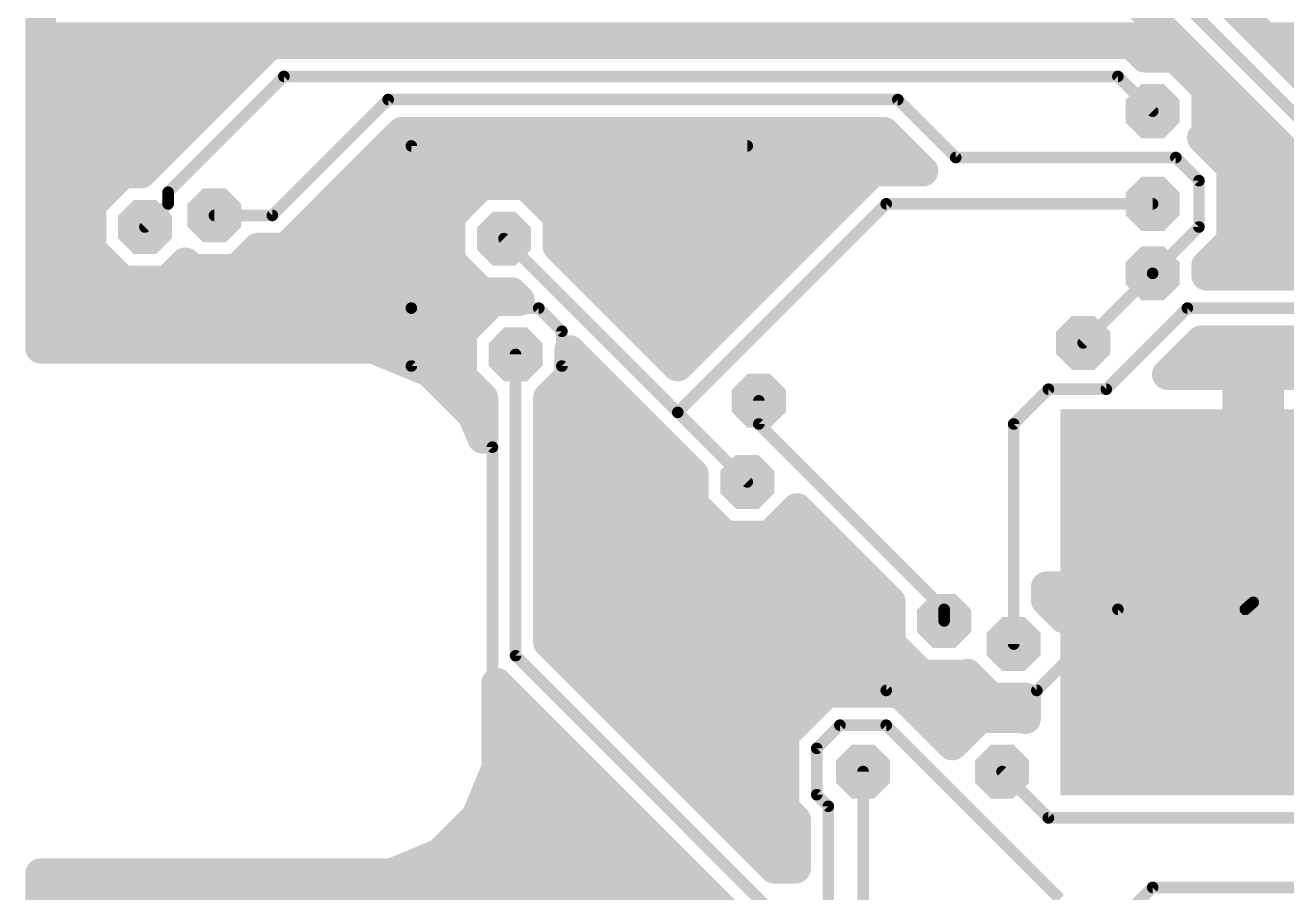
# Model space of a CAD drawing. Extents: x 0.3 to 47.5, y 0.3 to 27.7.
# Drawn here: x 0.25 to 16.85, y 10.29 to 21.7 of the extents above; entities that cross this region are included whole.
import ezdxf

# ---------------------------------------------------------------- set-up
doc = ezdxf.new("R2010")
doc.units = 0
doc.layers.add('16', color=174, linetype='CONTINUOUS')
doc.layers.add('18', color=94, linetype='CONTINUOUS')

# ---------------------------------------------------------------- blocks, each defined once
blk = doc.blocks.new('RECT')
blk.add_solid([(-0.5, -0.5), (0.5, -0.5), (-0.5, 0.5), (0.5, 0.5)])
blk = doc.blocks.new('OCTAGONV')
at = {"const_width": 0.5}
blk.add_lwpolyline([(-0.25, -0.1036), (-0.25, 0.1036), (-0.1036, 0.25), (0.1036, 0.25), (0.25, 0.1036), (0.25, -0.1036), (0.1036, -0.25), (-0.1036, -0.25), (-0.25, -0.1036), (-0.25, 0.1036)], dxfattribs=at)

msp = doc.modelspace()

# ---------------------------------------------------------------- linework, layer by layer
at = {"layer": '16'}
for points, const_width in [([(0.4571, 17.4571), (0.4571, 27.5428)], 0.4064), ([(17.6784, 19.812), (12.6492, 24.8412)], 0.1524), ([(12.4703, 24.4094), (17.1196, 19.7602)], 0.4064), ([(17.5777, 20.5231), (14.3739, 23.7269)], 0.4064), ([(0.4571, 21.5392), (15.3405, 21.5392)], 0.4064), ([(3.4787, 21.4629), (3.2258, 21.21)], 0.4064), ([(14.4515, 21.4629), (3.4787, 21.4629)], 0.4064), ([(14.8092, 21.4629), (14.4515, 21.4629)], 0.4064), ([(14.987, 21.2851), (14.8092, 21.4629)], 0.4064), ([(16.5616, 21.5392), (29.7044, 21.5392)], 0.4064), ([(3.2258, 21.21), (1.7769, 19.7611)], 0.4064), ([(15.3821, 21.2851), (14.987, 21.2851)], 0.4064), ([(15.7987, 20.8685), (15.3821, 21.2851)], 0.4064), ([(0.4571, 21.1328), (3.1486, 21.1328)], 0.4064), ([(15.5344, 21.1328), (15.7469, 21.1328)], 0.4064), ([(16.968, 21.1328), (27.4048, 21.1328)], 0.4064), ([(2.1336, 19.5072), (3.6576, 21.0312)], 0.1524), ([(3.6576, 21.0312), (14.6304, 21.0312)], 0.1524), ([(14.6304, 21.0312), (15.0876, 20.574)], 0.1524), ([(0.4571, 20.7264), (2.7422, 20.7264)], 0.4064), ([(15.7987, 20.2794), (15.7987, 20.8685)], 0.4064), ([(15.7987, 20.7264), (16.1533, 20.7264)], 0.4064), ([(5.0292, 20.7264), (3.5052, 19.2024)], 0.1524), ([(11.7348, 20.7264), (5.0292, 20.7264)], 0.1524), ([(12.4968, 19.9644), (11.7348, 20.7264)], 0.1524), ([(0.4571, 20.32), (2.3358, 20.32)], 0.4064), ([(3.684, 18.7706), (5.208, 20.2946)], 0.4064), ([(5.208, 20.2946), (11.5559, 20.2946)], 0.4064), ([(11.5559, 20.2946), (12.0641, 19.7865)], 0.4064), ([(15.7432, 20.224), (15.7987, 20.2794)], 0.4064), ([(15.876, 20.0913), (15.7432, 20.224)], 0.4064), ([(15.7987, 20.32), (16.5597, 20.32)], 0.4064), ([(16.1289, 19.8384), (15.876, 20.0913)], 0.4064), ([(0.4571, 19.9136), (1.9294, 19.9136)], 0.4064), ([(4.827, 19.9136), (11.9369, 19.9136)], 0.4064), ([(5.334, 17.9832), (5.334, 20.1168)], 0.1524), ([(5.334, 20.1168), (9.7536, 20.1168)], 0.1524), ([(16.0537, 19.9136), (16.9661, 19.9136)], 0.4064), ([(1.5342, 19.7611), (1.1176, 19.3445)], 0.4064), ([(1.7769, 19.7611), (1.5342, 19.7611)], 0.4064), ([(11.4035, 19.7865), (8.8391, 17.2221)], 0.4064), ([(11.7612, 19.7865), (11.4035, 19.7865)], 0.4064), ([(12.0641, 19.7865), (11.7612, 19.7865)], 0.4064), ([(15.3924, 19.9644), (12.4968, 19.9644)], 0.1524), ([(15.6972, 19.6596), (15.3924, 19.9644)], 0.1524), ([(16.1289, 19.2288), (16.1289, 19.8384)], 0.4064), ([(6.2586, 19.6087), (5.842, 19.1921)], 0.4064), ([(6.8477, 19.6087), (6.2586, 19.6087)], 0.4064), ([(7.2643, 19.1921), (6.8477, 19.6087)], 0.4064), ([(0.4571, 19.5072), (1.2803, 19.5072)], 0.4064), ([(4.4206, 19.5072), (6.1571, 19.5072)], 0.4064), ([(6.9492, 19.5072), (11.1242, 19.5072)], 0.4064), ([(15.6972, 19.05), (15.6972, 19.6596)], 0.1524), ([(16.1289, 19.5072), (17.1298, 19.5072)], 0.4064), ([(1.1176, 19.3445), (1.1176, 18.7554)], 0.4064), ([(1.8288, 19.05), (2.1336, 19.3548)], 0.1524), ([(2.1336, 19.3548), (2.1336, 19.5072)], 0.1524), ([(8.8392, 16.6116), (11.5824, 19.3548)], 0.1524), ([(11.5824, 19.3548), (15.0876, 19.3548)], 0.1524), ([(16.1289, 18.8711), (16.1289, 19.2288)], 0.4064), ([(0.4571, 19.1008), (1.1176, 19.1008)], 0.4064), ([(3.5052, 19.2024), (2.7432, 19.2024)], 0.1524), ([(4.0142, 19.1008), (5.842, 19.1008)], 0.4064), ([(5.842, 19.1921), (5.842, 18.603)], 0.4064), ([(7.2643, 18.797), (7.2643, 19.1921)], 0.4064), ([(7.2643, 19.1008), (10.7178, 19.1008)], 0.4064), ([(16.1289, 19.1008), (17.5362, 19.1008)], 0.4064), ([(15.0876, 18.4404), (15.6972, 19.05)], 0.1524), ([(1.1176, 18.7554), (1.5342, 18.3388)], 0.4064), ([(3.0377, 18.4912), (3.3171, 18.7706)], 0.4064), ([(3.3171, 18.7706), (3.3263, 18.7706)], 0.4064), ([(3.3263, 18.7706), (3.684, 18.7706)], 0.4064), ([(6.5532, 18.8976), (8.8392, 16.6116)], 0.1524), ([(8.8391, 17.2221), (7.2643, 18.797)], 0.4064), ([(15.7987, 18.5409), (16.1289, 18.8711)], 0.4064), ([(0.4571, 18.6944), (1.1786, 18.6944)], 0.4064), ([(2.1233, 18.3388), (2.3621, 18.5777)], 0.4064), ([(2.3621, 18.5777), (2.4486, 18.4912)], 0.4064), ([(3.2409, 18.6944), (5.842, 18.6944)], 0.4064), ([(5.842, 18.603), (6.2586, 18.1864)], 0.4064), ([(7.3669, 18.6944), (10.3114, 18.6944)], 0.4064), ([(15.9522, 18.6944), (27.6751, 18.6944)], 0.4064), ([(2.4486, 18.4912), (3.0377, 18.4912)], 0.4064), ([(15.7987, 18.4149), (15.7987, 18.5409)], 0.4064), ([(17.2568, 18.4149), (15.7987, 18.4149)], 0.4064), ([(0.4571, 18.288), (6.157, 18.288)], 0.4064), ([(1.5342, 18.3388), (2.1233, 18.3388)], 0.4064), ([(7.7733, 18.288), (9.905, 18.288)], 0.4064), ([(14.1732, 17.526), (15.0876, 18.4404)], 0.1524), ([(6.411, 18.0847), (5.9944, 17.6681)], 0.4064), ([(6.2586, 18.1864), (6.6537, 18.1864)], 0.4064), ([(6.7555, 18.0847), (6.411, 18.0847)], 0.4064), ([(6.6537, 18.1864), (6.7555, 18.0847)], 0.4064), ([(0.4571, 17.8816), (6.2079, 17.8816)], 0.4064), ([(5.334, 17.2212), (5.334, 17.9832)], 0.1524), ([(5.334, 17.9832), (7.0104, 17.9832)], 0.1524), ([(7.0104, 17.9832), (7.3152, 17.6784)], 0.1524), ([(8.1797, 17.8816), (9.4986, 17.8816)], 0.4064), ([(14.478, 16.9164), (15.5448, 17.9832)], 0.1524), ([(15.5448, 17.9832), (17.8308, 17.9832)], 0.1524), ([(5.9944, 17.6681), (5.9944, 17.079)], 0.4064), ([(0.4571, 17.4752), (5.9944, 17.4752)], 0.4064), ([(4.2363, 17.4571), (0.4571, 17.4571)], 0.4064), ([(4.4257, 17.4571), (4.2363, 17.4571)], 0.4064), ([(4.4407, 17.4571), (4.4257, 17.4571)], 0.4064), ([(4.615, 17.4571), (4.4407, 17.4571)], 0.4064), ([(4.615, 17.457), (4.615, 17.4571)], 0.4064), ([(4.8297, 17.457), (4.615, 17.457)], 0.4064), ([(4.8298, 17.457), (4.8297, 17.457)], 0.4064), ([(5.5762, 17.1478), (4.8298, 17.457)], 0.4064), ([(7.4167, 17.079), (7.4167, 17.4235)], 0.4064), ([(7.4167, 17.4235), (8.4074, 16.4327)], 0.4064), ([(7.3152, 17.6784), (7.3152, 17.2212)], 0.1524), ([(8.5861, 17.4752), (9.0922, 17.4752)], 0.4064), ([(15.2822, 17.1101), (15.7236, 17.5514)], 0.4064), ([(15.6473, 17.4752), (17.333, 17.4752)], 0.4064), ([(15.7236, 17.5514), (17.2568, 17.5514)], 0.4064), ([(6.7056, 13.4112), (6.7056, 17.3736)], 0.1524), ([(6.4008, 16.1544), (5.334, 17.2212)], 0.1524), ([(5.5763, 17.1478), (5.5762, 17.1478)], 0.4064), ([(6.1478, 16.5763), (5.5763, 17.1478)], 0.4064), ([(5.6553, 17.0688), (6.0046, 17.0688)], 0.4064), ([(5.9944, 17.079), (6.2738, 16.7996)], 0.4064), ([(7.1373, 16.7996), (7.4167, 17.079)], 0.4064), ([(7.4065, 17.0688), (7.7713, 17.0688)], 0.4064), ([(7.3152, 17.2212), (11.5824, 12.954)], 0.1524), ([(16.2084, 17.1101), (15.2822, 17.1101)], 0.4064), ([(16.2084, 14.3165), (16.2084, 17.1101)], 0.4064), ([(16.2084, 17.0688), (16.6144, 17.0688)], 0.4064), ([(19.1408, 17.1101), (16.6144, 17.1101)], 0.4064), ([(16.6144, 17.1101), (16.6144, 14.3165)], 0.4064), ([(6.2738, 16.7996), (6.2738, 16.2718)], 0.4064), ([(7.1373, 13.59), (7.1373, 16.7996)], 0.4064), ([(13.2588, 16.4592), (13.716, 16.9164)], 0.1524), ([(13.716, 16.9164), (14.478, 16.9164)], 0.1524), ([(6.0617, 16.6624), (6.2738, 16.6624)], 0.4064), ([(6.1478, 16.5762), (6.1478, 16.5763)], 0.4064), ([(6.2738, 16.2718), (6.1478, 16.5762)], 0.4064), ([(7.1373, 16.6624), (8.1777, 16.6624)], 0.4064), ([(9.906, 16.4592), (9.906, 16.764)], 0.1524), ([(16.2084, 16.6624), (16.6144, 16.6624)], 0.4064), ([(8.4074, 16.4327), (8.6603, 16.1798)], 0.4064), ([(8.8392, 16.6116), (9.7536, 15.6972)], 0.1524), ([(7.1373, 16.256), (8.5841, 16.256)], 0.4064), ([(12.3444, 14.0208), (9.906, 16.4592)], 0.1524), ([(13.2588, 13.5636), (13.2588, 16.4592)], 0.1524), ([(16.2084, 16.256), (16.6144, 16.256)], 0.4064), ([(8.6603, 16.1798), (9.0424, 15.7977)], 0.4064), ([(6.4008, 7.62), (6.4008, 16.1544)], 0.1524), ([(7.1373, 15.8496), (8.9905, 15.8496)], 0.4064), ([(9.0424, 15.7977), (9.0424, 15.4026)], 0.4064), ([(16.2084, 15.8496), (16.6144, 15.8496)], 0.4064), ([(7.1373, 15.4432), (9.0424, 15.4432)], 0.4064), ([(9.0424, 15.4026), (9.459, 14.986)], 0.4064), ([(16.2084, 15.4432), (16.6144, 15.4432)], 0.4064), ([(10.0481, 14.986), (10.4083, 15.3463)], 0.4064), ([(10.4083, 15.3463), (11.6332, 14.1213)], 0.4064), ([(7.1373, 15.0368), (9.4082, 15.0368)], 0.4064), ([(9.459, 14.986), (10.0481, 14.986)], 0.4064), ([(10.0988, 15.0368), (10.7177, 15.0368)], 0.4064), ([(16.2084, 15.0368), (16.6144, 15.0368)], 0.4064), ([(7.1373, 14.6304), (11.1241, 14.6304)], 0.4064), ([(16.2084, 14.6304), (16.6144, 14.6304)], 0.4064), ([(13.6905, 14.1375), (13.6905, 14.3159)], 0.4064), ([(13.6905, 14.3159), (16.2079, 14.3159)], 0.4064), ([(16.2079, 14.3159), (16.2079, 13.9099)], 0.4064), ([(16.6144, 14.3165), (16.2084, 14.3165)], 0.4064), ([(16.615, 13.9099), (16.615, 14.3159)], 0.4064), ([(16.615, 14.3159), (19.4086, 14.3159)], 0.4064), ([(7.1373, 14.224), (11.5305, 14.224)], 0.4064), ([(11.6332, 14.1213), (11.6332, 13.5738)], 0.4064), ([(13.6905, 14.224), (16.2079, 14.224)], 0.4064), ([(13.9181, 13.9099), (13.6905, 14.1375)], 0.4064), ([(16.615, 14.224), (21.3859, 14.224)], 0.4064), ([(16.2079, 13.9099), (13.9181, 13.9099)], 0.4064), ([(16.3068, 14.0208), (16.4115, 14.113)], 0.1524), ([(19.4086, 13.9099), (16.615, 13.9099)], 0.4064), ([(7.1373, 13.8176), (11.6332, 13.8176)], 0.4064), ([(12.3444, 13.8684), (12.3444, 14.0208)], 0.1524), ([(13.5636, 12.954), (14.6304, 14.0208)], 0.1524), ([(14.6304, 14.0208), (16.3068, 14.0208)], 0.1524), ([(10.1102, 10.6171), (7.1373, 13.59)], 0.4064), ([(11.6332, 13.5738), (12.0498, 13.1572)], 0.4064), ([(7.3161, 13.4112), (11.7958, 13.4112)], 0.4064), ([(10.2108, 9.906), (6.7056, 13.4112)], 0.1524), ([(12.0498, 13.1572), (12.6389, 13.1572)], 0.4064), ([(12.6389, 13.1572), (12.6491, 13.1675)], 0.4064), ([(12.6491, 13.1675), (12.9642, 12.8524)], 0.4064), ([(6.4571, 12.4583), (6.4571, 13.0491)], 0.4064), ([(6.4571, 13.0491), (9.4996, 10.0065)], 0.4064), ([(6.4571, 13.0048), (6.5013, 13.0048)], 0.4064), ([(7.7225, 13.0048), (12.8118, 13.0048)], 0.4064), ([(10.7939, 12.9285), (10.541, 12.6756)], 0.4064), ([(11.4035, 12.9285), (10.7939, 12.9285)], 0.4064), ([(11.7612, 12.9285), (11.4035, 12.9285)], 0.4064), ([(12.4516, 12.238), (11.7612, 12.9285)], 0.4064), ([(11.5824, 12.954), (13.5636, 12.954)], 0.1524), ([(12.9642, 12.8524), (13.4143, 12.8524)], 0.4064), ([(13.4143, 12.8524), (13.4143, 12.5848)], 0.4064), ([(6.4571, 12.5984), (6.9077, 12.5984)], 0.4064), ([(8.1289, 12.5984), (10.4638, 12.5984)], 0.4064), ([(10.541, 12.6756), (10.2362, 12.3708)], 0.4064), ([(12.0913, 12.5984), (13.4143, 12.5984)], 0.4064), ([(12.8118, 12.5983), (12.4516, 12.238)], 0.4064), ([(13.4009, 12.5983), (12.8118, 12.5983)], 0.4064), ([(13.4143, 12.5848), (13.4009, 12.5983)], 0.4064), ([(6.4571, 12.2689), (6.4571, 12.4583)], 0.4064), ([(6.4571, 11.9257), (6.4571, 12.2689)], 0.4064), ([(10.2362, 12.3708), (10.2362, 12.0131)], 0.4064), ([(10.668, 12.192), (10.9728, 12.4968)], 0.1524), ([(10.9728, 12.4968), (11.5824, 12.4968)], 0.1524), ([(11.5824, 12.4968), (13.8684, 10.2108)], 0.1524), ([(6.4571, 12.192), (7.3141, 12.192)], 0.4064), ([(8.5353, 12.192), (10.2362, 12.192)], 0.4064), ([(6.1943, 11.2913), (6.4571, 11.9256)], 0.4064), ([(6.4571, 11.9256), (6.4571, 11.9257)], 0.4064), ([(10.2362, 12.0131), (10.2362, 11.4035)], 0.4064), ([(10.668, 11.5824), (10.668, 12.192)], 0.1524), ([(6.399, 11.7856), (7.7205, 11.7856)], 0.4064), ([(8.9417, 11.7856), (10.2362, 11.7856)], 0.4064), ([(11.2776, 5.9436), (11.2776, 11.8872)], 0.1524), ([(13.1064, 11.8872), (13.716, 11.2776)], 0.1524), ([(10.8204, 11.43), (10.668, 11.5824)], 0.1524), ([(5.7087, 10.8056), (6.1943, 11.2912)], 0.4064), ([(6.1943, 11.2912), (6.1943, 11.2913)], 0.4064), ([(6.2307, 11.3792), (8.1269, 11.3792)], 0.4064), ([(9.3481, 11.3792), (10.2605, 11.3792)], 0.4064), ([(10.2362, 11.4035), (10.3886, 11.2511)], 0.4064), ([(10.3886, 11.2511), (10.3886, 10.6171)], 0.4064), ([(10.8204, 7.62), (10.8204, 11.43)], 0.1524), ([(13.716, 11.2776), (19.05, 11.2776)], 0.1524), ([(5.8759, 10.9728), (8.5333, 10.9728)], 0.4064), ([(9.7545, 10.9728), (10.3886, 10.9728)], 0.4064), ([(5.0743, 10.5428), (5.7086, 10.8056)], 0.4064), ([(5.7086, 10.8056), (5.7087, 10.8056)], 0.4064), ([(10.3886, 10.6171), (10.1102, 10.6171)], 0.4064), ([(0.4571, 3.5371), (0.4571, 10.5428)], 0.4064), ([(0.4571, 10.5428), (4.9203, 10.5428)], 0.4064), ([(4.9203, 10.5428), (5.0742, 10.5428)], 0.4064), ([(5.0742, 10.5428), (5.0743, 10.5428)], 0.4064), ([(5.1312, 10.5664), (8.9397, 10.5664)], 0.4064), ([(0.4571, 10.16), (9.3461, 10.16)], 0.4064), ([(14.478, 9.7536), (15.0876, 10.3632)], 0.1524), ([(15.0876, 10.3632), (18.5928, 10.3632)], 0.1524)]:
    msp.add_lwpolyline(points, dxfattribs=dict(at, const_width=const_width))
for points, const_width in [([(0.4571, 21.6408, 1), (0.4571, 21.4376)], 0.2032), ([(3.4787, 21.5645, 1), (3.4787, 21.3613)], 0.2032), ([(3.5505, 21.3911, 1), (3.4069, 21.5347)], 0.2032), ([(14.4515, 21.5645, 1), (14.4515, 21.3613)], 0.2032), ([(14.4515, 21.3613, 1), (14.4515, 21.5645)], 0.2032), ([(14.881, 21.5347, 1), (14.7374, 21.3911)], 0.2032), ([(14.8092, 21.3613, 1), (14.8092, 21.5645)], 0.2032), ([(15.3405, 21.4376, 1), (15.3405, 21.6408)], 0.2032), ([(16.5616, 21.6408, 1), (16.5616, 21.4376)], 0.2032), ([(3.2976, 21.1382, 1), (3.154, 21.2818)], 0.2032), ([(14.987, 21.3867, 1), (14.987, 21.1835)], 0.2032), ([(14.9152, 21.2133, 1), (15.0588, 21.3569)], 0.2032), ([(15.4539, 21.3569, 1), (15.3103, 21.2133)], 0.2032), ([(15.3821, 21.1835, 1), (15.3821, 21.3867)], 0.2032), ([(0.4571, 21.2344, 1), (0.4571, 21.0312)], 0.2032), ([(3.154, 21.2818, 1), (3.2976, 21.1382)], 0.2032), ([(3.1486, 21.0312, 1), (3.1486, 21.2344)], 0.2032), ([(15.5344, 21.2344, 1), (15.5344, 21.0312)], 0.2032), ([(15.7469, 21.0312, 1), (15.7469, 21.2344)], 0.2032), ([(16.968, 21.2344, 1), (16.968, 21.0312)], 0.2032), ([(3.6576, 21.0693, 1), (3.6576, 20.9931)], 0.0762), ([(3.6845, 21.0043, 1), (3.6307, 21.0581)], 0.0762), ([(14.6573, 21.0581, 1), (14.6035, 21.0043)], 0.0762), ([(14.6304, 20.9931, 1), (14.6304, 21.0693)], 0.0762), ([(0.4571, 20.828, 1), (0.4571, 20.6248)], 0.2032), ([(2.7422, 20.6248, 1), (2.7422, 20.828)], 0.2032), ([(15.9003, 20.8685, 1), (15.6971, 20.8685)], 0.2032), ([(15.7987, 20.828, 1), (15.7987, 20.6248)], 0.2032), ([(15.7269, 20.7967, 1), (15.8705, 20.9403)], 0.2032), ([(16.1533, 20.6248, 1), (16.1533, 20.828)], 0.2032), ([(5.0292, 20.7645, 1), (5.0292, 20.6883)], 0.0762), ([(5.0561, 20.6995, 1), (5.0023, 20.7533)], 0.0762), ([(11.7617, 20.7533, 1), (11.7079, 20.6995)], 0.0762), ([(11.7348, 20.6883, 1), (11.7348, 20.7645)], 0.0762), ([(15.0607, 20.5471, 1), (15.1145, 20.6009)], 0.0762), ([(0.4571, 20.4216, 1), (0.4571, 20.2184)], 0.2032), ([(2.3358, 20.2184, 1), (2.3358, 20.4216)], 0.2032), ([(5.208, 20.3962, 1), (5.208, 20.193)], 0.2032), ([(5.2798, 20.2228, 1), (5.1362, 20.3664)], 0.2032), ([(11.6277, 20.3664, 1), (11.4841, 20.2228)], 0.2032), ([(11.5559, 20.193, 1), (11.5559, 20.3962)], 0.2032), ([(15.815, 20.2959, 1), (15.6714, 20.1521)], 0.2032), ([(15.7987, 20.4216, 1), (15.7987, 20.2184)], 0.2032), ([(15.8705, 20.2075, 1), (15.7269, 20.3513)], 0.2032), ([(16.5597, 20.2184, 1), (16.5597, 20.4216)], 0.2032), ([(15.6714, 20.2959, 1), (15.815, 20.1521)], 0.2032), ([(15.6971, 20.2794, 1), (15.9003, 20.2794)], 0.2032), ([(15.9478, 20.1631, 1), (15.8042, 20.0195)], 0.2032), ([(15.8042, 20.0194, 1), (15.9478, 20.1632)], 0.2032), ([(0.4571, 20.0152, 1), (0.4571, 19.812)], 0.2032), ([(1.9294, 19.812, 1), (1.9294, 20.0152)], 0.2032), ([(4.827, 20.0152, 1), (4.827, 19.812)], 0.2032), ([(5.3721, 20.1168, 1), (5.2959, 20.1168)], 0.0762), ([(5.334, 20.1549, 1), (5.334, 20.0787)], 0.0762), ([(9.7536, 20.0787, 1), (9.7536, 20.1549)], 0.0762), ([(11.9369, 19.812, 1), (11.9369, 20.0152)], 0.2032), ([(16.0537, 20.0152, 1), (16.0537, 19.812)], 0.2032), ([(1.5342, 19.8627, 1), (1.5342, 19.6595)], 0.2032), ([(1.606, 19.6893, 1), (1.4624, 19.8329)], 0.2032), ([(1.7051, 19.8329, 1), (1.8487, 19.6893)], 0.2032), ([(1.7769, 19.6595, 1), (1.7769, 19.8627)], 0.2032), ([(11.4035, 19.8881, 1), (11.4035, 19.6849)], 0.2032), ([(11.4753, 19.7147, 1), (11.3317, 19.8583)], 0.2032), ([(11.7612, 19.8881, 1), (11.7612, 19.6849)], 0.2032), ([(11.7612, 19.6849, 1), (11.7612, 19.8881)], 0.2032), ([(11.9923, 19.7147, 1), (12.1359, 19.8583)], 0.2032), ([(12.0641, 19.6849, 1), (12.0641, 19.8881)], 0.2032), ([(12.4968, 20.0025, 1), (12.4968, 19.9263)], 0.0762), ([(12.4699, 19.9375, 1), (12.5237, 19.9913)], 0.0762), ([(15.4193, 19.9913, 1), (15.3655, 19.9375)], 0.0762), ([(15.3924, 19.9263, 1), (15.3924, 20.0025)], 0.0762), ([(16.2305, 19.8384, 1), (16.0273, 19.8384)], 0.2032), ([(16.0571, 19.7666, 1), (16.2007, 19.9102)], 0.2032), ([(6.2586, 19.7103, 1), (6.2586, 19.5071)], 0.2032), ([(6.3304, 19.5369, 1), (6.1868, 19.6805)], 0.2032), ([(6.9195, 19.6805, 1), (6.7759, 19.5369)], 0.2032), ([(6.8477, 19.5071, 1), (6.8477, 19.7103)], 0.2032), ([(0.4571, 19.6088, 1), (0.4571, 19.4056)], 0.2032), ([(1.2803, 19.4056, 1), (1.2803, 19.6088)], 0.2032), ([(4.4206, 19.6088, 1), (4.4206, 19.4056)], 0.2032), ([(6.1571, 19.4056, 1), (6.1571, 19.6088)], 0.2032), ([(6.9492, 19.6088, 1), (6.9492, 19.4056)], 0.2032), ([(11.1242, 19.4056, 1), (11.1242, 19.6088)], 0.2032), ([(15.7353, 19.6596, 1), (15.6591, 19.6596)], 0.0762), ([(15.6703, 19.6327, 1), (15.7241, 19.6865)], 0.0762), ([(16.1289, 19.6088, 1), (16.1289, 19.4056)], 0.2032), ([(1.2192, 19.3445, 1), (1.016, 19.3445)], 0.2032), ([(1.0458, 19.4163, 1), (1.1894, 19.2727)], 0.2032), ([(2.1717, 19.5072, 1), (2.0955, 19.5072)], 0.0762), ([(2.1067, 19.5341, 1), (2.1605, 19.4803)], 0.0762), ([(2.1605, 19.3279, 1), (2.1067, 19.3817)], 0.0762), ([(11.5824, 19.3929, 1), (11.5824, 19.3167)], 0.0762), ([(11.6093, 19.3279, 1), (11.5555, 19.3817)], 0.0762), ([(15.0876, 19.3167, 1), (15.0876, 19.3929)], 0.0762), ([(16.2305, 19.2288, 1), (16.0273, 19.2288)], 0.2032), ([(0.4571, 19.2024, 1), (0.4571, 18.9992)], 0.2032), ([(1.1176, 18.9992, 1), (1.1176, 19.2024)], 0.2032), ([(2.0955, 19.3548, 1), (2.1717, 19.3548)], 0.0762), ([(2.7432, 19.2405, 1), (2.7432, 19.1643)], 0.0762), ([(3.4783, 19.2293, 1), (3.5321, 19.1755)], 0.0762), ([(3.5052, 19.1643, 1), (3.5052, 19.2405)], 0.0762), ([(4.0142, 19.2024, 1), (4.0142, 18.9992)], 0.2032), ([(5.9436, 19.1921, 1), (5.7404, 19.1921)], 0.2032), ([(5.7702, 19.2639, 1), (5.9138, 19.1203)], 0.2032), ([(5.842, 18.9992, 1), (5.842, 19.2024)], 0.2032), ([(7.3659, 19.1921, 1), (7.1627, 19.1921)], 0.2032), ([(7.2643, 19.2024, 1), (7.2643, 18.9992)], 0.2032), ([(7.1925, 19.1203, 1), (7.3361, 19.2639)], 0.2032), ([(10.7178, 18.9992, 1), (10.7178, 19.2024)], 0.2032), ([(16.0273, 19.2288, 1), (16.2305, 19.2288)], 0.2032), ([(16.1289, 19.2024, 1), (16.1289, 18.9992)], 0.2032), ([(1.8019, 19.0769, 1), (1.8557, 19.0231)], 0.0762), ([(15.7241, 19.0231, 1), (15.6703, 19.0769)], 0.0762), ([(1.1894, 18.8272, 1), (1.0458, 18.6836)], 0.2032), ([(3.3171, 18.8722, 1), (3.3171, 18.669)], 0.2032), ([(3.3263, 18.8722, 1), (3.3263, 18.669)], 0.2032), ([(3.3889, 18.6988, 1), (3.2453, 18.8424)], 0.2032), ([(3.3263, 18.669, 1), (3.3263, 18.8722)], 0.2032), ([(3.6122, 18.8424, 1), (3.7558, 18.6988)], 0.2032), ([(3.684, 18.669, 1), (3.684, 18.8722)], 0.2032), ([(6.5801, 18.9245, 1), (6.5263, 18.8707)], 0.0762), ([(7.3361, 18.8688, 1), (7.1925, 18.7252)], 0.2032), ([(15.6591, 19.05, 1), (15.7353, 19.05)], 0.0762), ([(16.0273, 18.8711, 1), (16.2305, 18.8711)], 0.2032), ([(16.2007, 18.7993, 1), (16.0571, 18.9429)], 0.2032), ([(0.4571, 18.796, 1), (0.4571, 18.5928)], 0.2032), ([(1.016, 18.7554, 1), (1.2192, 18.7554)], 0.2032), ([(1.1786, 18.5928, 1), (1.1786, 18.796)], 0.2032), ([(2.4339, 18.6495, 1), (2.2903, 18.5059)], 0.2032), ([(2.434, 18.5059, 1), (2.2902, 18.6495)], 0.2032), ([(3.2409, 18.796, 1), (3.2409, 18.5928)], 0.2032), ([(5.9138, 18.6748, 1), (5.7702, 18.5312)], 0.2032), ([(5.842, 18.5928, 1), (5.842, 18.796)], 0.2032), ([(7.1627, 18.797, 1), (7.3659, 18.797)], 0.2032), ([(7.3669, 18.796, 1), (7.3669, 18.5928)], 0.2032), ([(10.3114, 18.5928, 1), (10.3114, 18.796)], 0.2032), ([(15.9522, 18.796, 1), (15.9522, 18.5928)], 0.2032), ([(2.4486, 18.5928, 1), (2.4486, 18.3896)], 0.2032), ([(2.3768, 18.4194, 1), (2.5204, 18.563)], 0.2032), ([(2.9659, 18.563, 1), (3.1095, 18.4194)], 0.2032), ([(3.0377, 18.3896, 1), (3.0377, 18.5928)], 0.2032), ([(5.7404, 18.603, 1), (5.9436, 18.603)], 0.2032), ([(15.9003, 18.5409, 1), (15.6971, 18.5409)], 0.2032), ([(15.7987, 18.5165, 1), (15.7987, 18.3133)], 0.2032), ([(15.7269, 18.6127, 1), (15.8705, 18.4691)], 0.2032), ([(0.4571, 18.3896, 1), (0.4571, 18.1864)], 0.2032), ([(1.5342, 18.4404, 1), (1.5342, 18.2372)], 0.2032), ([(1.4624, 18.267, 1), (1.606, 18.4106)], 0.2032), ([(2.0514, 18.4106, 1), (2.1952, 18.267)], 0.2032), ([(2.1233, 18.2372, 1), (2.1233, 18.4404)], 0.2032), ([(6.157, 18.1864, 1), (6.157, 18.3896)], 0.2032), ([(7.7733, 18.3896, 1), (7.7733, 18.1864)], 0.2032), ([(9.905, 18.1864, 1), (9.905, 18.3896)], 0.2032), ([(15.0607, 18.4673, 1), (15.1145, 18.4135)], 0.0762), ([(15.1145, 18.4135, 1), (15.0607, 18.4673)], 0.0762), ([(15.6971, 18.4149, 1), (15.9003, 18.4149)], 0.2032), ([(6.2586, 18.288, 1), (6.2586, 18.0848)], 0.2032), ([(6.1868, 18.1146, 1), (6.3304, 18.2582)], 0.2032), ([(6.411, 18.1863, 1), (6.411, 17.9831)], 0.2032), ([(6.4828, 18.0129, 1), (6.3392, 18.1565)], 0.2032), ([(6.7255, 18.2583, 1), (6.5819, 18.1145)], 0.2032), ([(6.6537, 18.0848, 1), (6.6537, 18.288)], 0.2032), ([(6.7555, 17.9831, 1), (6.7555, 18.1863)], 0.2032), ([(6.6837, 18.0128, 1), (6.8273, 18.1566)], 0.2032), ([(0.4571, 17.9832, 1), (0.4571, 17.78)], 0.2032), ([(5.3721, 17.9832, 1), (5.2959, 17.9832)], 0.0762), ([(5.334, 18.0213, 1), (5.334, 17.9451)], 0.0762), ([(5.2959, 17.9832, 1), (5.3721, 17.9832)], 0.0762), ([(6.2079, 17.78, 1), (6.2079, 17.9832)], 0.2032), ([(7.0373, 18.0101, 1), (6.9835, 17.9563)], 0.0762), ([(7.0104, 17.9451, 1), (7.0104, 18.0213)], 0.0762), ([(8.1797, 17.9832, 1), (8.1797, 17.78)], 0.2032), ([(9.4986, 17.78, 1), (9.4986, 17.9832)], 0.2032), ([(15.5448, 18.0213, 1), (15.5448, 17.9451)], 0.0762), ([(15.5717, 17.9563, 1), (15.5179, 18.0101)], 0.0762), ([(6.096, 17.6681, 1), (5.8928, 17.6681)], 0.2032), ([(5.9226, 17.7399, 1), (6.0662, 17.5963)], 0.2032), ([(0.4571, 17.5768, 1), (0.4571, 17.3736)], 0.2032), ([(0.4571, 17.5587, 1), (0.4571, 17.3555)], 0.2032), ([(4.2363, 17.5587, 1), (4.2363, 17.3555)], 0.2032), ([(4.2363, 17.3555, 1), (4.2363, 17.5587)], 0.2032), ([(4.4257, 17.5587, 1), (4.4257, 17.3555)], 0.2032), ([(4.4407, 17.5587, 1), (4.4407, 17.3555)], 0.2032), ([(4.4257, 17.3555, 1), (4.4257, 17.5587)], 0.2032), ([(4.4407, 17.3555, 1), (4.4407, 17.5587)], 0.2032), ([(4.7166, 17.4571, 1), (4.5134, 17.4571)], 0.2032), ([(4.615, 17.5586, 1), (4.615, 17.3554)], 0.2032), ([(4.615, 17.3555, 1), (4.615, 17.5587)], 0.2032), ([(4.8297, 17.5586, 1), (4.8297, 17.3554)], 0.2032), ([(4.8687, 17.5509, 1), (4.7909, 17.3631)], 0.2032), ([(4.8297, 17.3554, 1), (4.8297, 17.5586)], 0.2032), ([(4.8298, 17.3554, 1), (4.8298, 17.5586)], 0.2032), ([(5.9944, 17.3736, 1), (5.9944, 17.5768)], 0.2032), ([(7.5183, 17.4235, 1), (7.3151, 17.4235)], 0.2032), ([(7.4885, 17.4953, 1), (7.3449, 17.3517)], 0.2032), ([(7.3533, 17.6784, 1), (7.2771, 17.6784)], 0.0762), ([(7.2883, 17.6515, 1), (7.3421, 17.7053)], 0.0762), ([(8.5861, 17.5768, 1), (8.5861, 17.3736)], 0.2032), ([(9.0922, 17.3736, 1), (9.0922, 17.5768)], 0.2032), ([(15.6473, 17.5768, 1), (15.6473, 17.3736)], 0.2032), ([(15.7236, 17.653, 1), (15.7236, 17.4498)], 0.2032), ([(15.7954, 17.4795, 1), (15.6518, 17.6233)], 0.2032), ([(0.3555, 17.4571, 1), (0.5587, 17.4571)], 0.2032), ([(4.5134, 17.457, 1), (4.7166, 17.457)], 0.2032), ([(6.7437, 17.3736, 1), (6.6675, 17.3736)], 0.0762), ([(14.1463, 17.5529, 1), (14.2001, 17.4991)], 0.0762), ([(5.3609, 17.2481, 1), (5.3071, 17.1943)], 0.0762), ([(5.5762, 17.2494, 1), (5.5762, 17.0462)], 0.2032), ([(5.6481, 17.2196, 1), (5.5045, 17.076)], 0.2032), ([(5.5373, 17.0539, 1), (5.6151, 17.2417)], 0.2032), ([(5.6553, 17.1704, 1), (5.6553, 16.9672)], 0.2032), ([(5.5763, 17.0462, 1), (5.5763, 17.2494)], 0.2032), ([(6.0662, 17.1508, 1), (5.9226, 17.0072)], 0.2032), ([(6.0046, 16.9672, 1), (6.0046, 17.1704)], 0.2032), ([(7.4065, 17.1704, 1), (7.4065, 16.9672)], 0.2032), ([(7.3421, 17.2481, 1), (7.2883, 17.1943)], 0.0762), ([(7.4885, 17.0072, 1), (7.3449, 17.1508)], 0.2032), ([(7.7713, 16.9672, 1), (7.7713, 17.1704)], 0.2032), ([(8.7673, 17.2939, 1), (8.9109, 17.1503)], 0.2032), ([(8.7673, 17.1503, 1), (8.9109, 17.2939)], 0.2032), ([(15.2822, 17.2117, 1), (15.2822, 17.0085)], 0.2032), ([(15.2104, 17.182, 1), (15.354, 17.0382)], 0.2032), ([(16.31, 17.1101, 1), (16.1068, 17.1101)], 0.2032), ([(16.2084, 17.1704, 1), (16.2084, 16.9672)], 0.2032), ([(16.2084, 17.0085, 1), (16.2084, 17.2117)], 0.2032), ([(16.6144, 17.2117, 1), (16.6144, 17.0085)], 0.2032), ([(16.716, 17.1101, 1), (16.5128, 17.1101)], 0.2032), ([(16.6144, 16.9672, 1), (16.6144, 17.1704)], 0.2032), ([(5.2959, 17.2212, 1), (5.3721, 17.2212)], 0.0762), ([(5.8928, 17.079, 1), (6.096, 17.079)], 0.2032), ([(7.3151, 17.079, 1), (7.5183, 17.079)], 0.2032), ([(7.2771, 17.2212, 1), (7.3533, 17.2212)], 0.0762), ([(6.3754, 16.7996, 1), (6.1722, 16.7996)], 0.2032), ([(6.202, 16.7278, 1), (6.3456, 16.8714)], 0.2032), ([(7.2389, 16.7996, 1), (7.0357, 16.7996)], 0.2032), ([(7.0655, 16.8714, 1), (7.2091, 16.7278)], 0.2032), ([(13.716, 16.9545, 1), (13.716, 16.8783)], 0.0762), ([(13.7429, 16.8895, 1), (13.6891, 16.9433)], 0.0762), ([(14.4511, 16.9433, 1), (14.5049, 16.8895)], 0.0762), ([(14.478, 16.8783, 1), (14.478, 16.9545)], 0.0762), ([(6.0617, 16.764, 1), (6.0617, 16.5608)], 0.2032), ([(6.2494, 16.5763, 1), (6.0462, 16.5763)], 0.2032), ([(6.2417, 16.6151, 1), (6.0539, 16.5373)], 0.2032), ([(6.2738, 16.5608, 1), (6.2738, 16.764)], 0.2032), ([(7.1373, 16.764, 1), (7.1373, 16.5608)], 0.2032), ([(8.1777, 16.5608, 1), (8.1777, 16.764)], 0.2032), ([(9.9441, 16.764, 1), (9.8679, 16.764)], 0.0762), ([(16.2084, 16.764, 1), (16.2084, 16.5608)], 0.2032), ([(16.6144, 16.5608, 1), (16.6144, 16.764)], 0.2032), ([(6.0462, 16.5762, 1), (6.2494, 16.5762)], 0.2032), ([(6.076, 16.5045, 1), (6.2196, 16.6481)], 0.2032), ([(8.4792, 16.5045, 1), (8.3356, 16.3609)], 0.2032), ([(8.3356, 16.3609, 1), (8.4792, 16.5045)], 0.2032), ([(8.8661, 16.6385, 1), (8.8123, 16.5847)], 0.0762), ([(8.8123, 16.6385, 1), (8.8661, 16.5847)], 0.0762), ([(8.8123, 16.5847, 1), (8.8661, 16.6385)], 0.0762), ([(7.1373, 16.3576, 1), (7.1373, 16.1544)], 0.2032), ([(8.5841, 16.1544, 1), (8.5841, 16.3576)], 0.2032), ([(9.8679, 16.4592, 1), (9.9441, 16.4592)], 0.0762), ([(9.9329, 16.4861, 1), (9.8791, 16.4323)], 0.0762), ([(13.2969, 16.4592, 1), (13.2207, 16.4592)], 0.0762), ([(13.2319, 16.4861, 1), (13.2857, 16.4323)], 0.0762), ([(16.2084, 16.3576, 1), (16.2084, 16.1544)], 0.2032), ([(16.6144, 16.1544, 1), (16.6144, 16.3576)], 0.2032), ([(6.1722, 16.2718, 1), (6.3754, 16.2718)], 0.2032), ([(6.1799, 16.2329, 1), (6.3677, 16.3107)], 0.2032), ([(8.7321, 16.2516, 1), (8.5885, 16.108)], 0.2032), ([(8.5885, 16.108, 1), (8.7321, 16.2516)], 0.2032), ([(6.4389, 16.1544, 1), (6.3627, 16.1544)], 0.0762), ([(6.3739, 16.1275, 1), (6.4277, 16.1813)], 0.0762), ([(7.1373, 15.9512, 1), (7.1373, 15.748)], 0.2032), ([(9.144, 15.7977, 1), (8.9408, 15.7977)], 0.2032), ([(8.9706, 15.7259, 1), (9.1142, 15.8695)], 0.2032), ([(8.9905, 15.748, 1), (8.9905, 15.9512)], 0.2032), ([(16.2084, 15.9512, 1), (16.2084, 15.748)], 0.2032), ([(16.6144, 15.748, 1), (16.6144, 15.9512)], 0.2032), ([(7.1373, 15.5448, 1), (7.1373, 15.3416)], 0.2032), ([(9.1142, 15.4744, 1), (8.9706, 15.3308)], 0.2032), ([(9.0424, 15.3416, 1), (9.0424, 15.5448)], 0.2032), ([(9.7267, 15.6703, 1), (9.7805, 15.7241)], 0.0762), ([(16.2084, 15.5448, 1), (16.2084, 15.3416)], 0.2032), ([(16.6144, 15.3416, 1), (16.6144, 15.5448)], 0.2032), ([(8.9408, 15.4026, 1), (9.144, 15.4026)], 0.2032), ([(10.4801, 15.4181, 1), (10.3365, 15.2745)], 0.2032), ([(10.4802, 15.2745, 1), (10.3364, 15.4181)], 0.2032), ([(7.1373, 15.1384, 1), (7.1373, 14.9352)], 0.2032), ([(9.459, 15.0876, 1), (9.459, 14.8844)], 0.2032), ([(9.3872, 14.9142, 1), (9.5308, 15.0578)], 0.2032), ([(9.4082, 14.9352, 1), (9.4082, 15.1384)], 0.2032), ([(9.9762, 15.0578, 1), (10.12, 14.9142)], 0.2032), ([(10.0988, 15.1384, 1), (10.0988, 14.9352)], 0.2032), ([(10.0481, 14.8844, 1), (10.0481, 15.0876)], 0.2032), ([(10.7177, 14.9352, 1), (10.7177, 15.1384)], 0.2032), ([(16.2084, 15.1384, 1), (16.2084, 14.9352)], 0.2032), ([(16.6144, 14.9352, 1), (16.6144, 15.1384)], 0.2032), ([(7.1373, 14.732, 1), (7.1373, 14.5288)], 0.2032), ([(11.1241, 14.5288, 1), (11.1241, 14.732)], 0.2032), ([(16.2084, 14.732, 1), (16.2084, 14.5288)], 0.2032), ([(16.6144, 14.5288, 1), (16.6144, 14.732)], 0.2032), ([(13.7921, 14.3159, 1), (13.5889, 14.3159)], 0.2032), ([(13.6905, 14.4175, 1), (13.6905, 14.2143)], 0.2032), ([(16.3095, 14.3159, 1), (16.1063, 14.3159)], 0.2032), ([(16.2084, 14.4181, 1), (16.2084, 14.2149)], 0.2032), ([(16.2079, 14.2143, 1), (16.2079, 14.4175)], 0.2032), ([(16.7166, 14.3159, 1), (16.5134, 14.3159)], 0.2032), ([(16.615, 14.4175, 1), (16.615, 14.2143)], 0.2032), ([(16.6144, 14.2149, 1), (16.6144, 14.4181)], 0.2032), ([(7.1373, 14.3256, 1), (7.1373, 14.1224)], 0.2032), ([(11.5305, 14.1224, 1), (11.5305, 14.3256)], 0.2032), ([(11.7348, 14.1213, 1), (11.5316, 14.1213)], 0.2032), ([(11.5614, 14.0495, 1), (11.705, 14.1931)], 0.2032), ([(13.6905, 14.3256, 1), (13.6905, 14.1224)], 0.2032), ([(13.7623, 14.2093, 1), (13.6187, 14.0657)], 0.2032), ([(16.1068, 14.3165, 1), (16.31, 14.3165)], 0.2032), ([(16.2079, 14.1224, 1), (16.2079, 14.3256)], 0.2032), ([(16.5128, 14.3165, 1), (16.716, 14.3165)], 0.2032), ([(16.615, 14.3256, 1), (16.615, 14.1224)], 0.2032), ([(13.5889, 14.1375, 1), (13.7921, 14.1375)], 0.2032), ([(13.9181, 14.0115, 1), (13.9181, 13.8083)], 0.2032), ([(16.2079, 13.8083, 1), (16.2079, 14.0115)], 0.2032), ([(16.4367, 14.0844, 1), (16.3863, 14.1416)], 0.0762), ([(16.615, 14.0115, 1), (16.615, 13.8083)], 0.2032), ([(7.1373, 13.9192, 1), (7.1373, 13.716)], 0.2032), ([(11.6332, 13.716, 1), (11.6332, 13.9192)], 0.2032), ([(12.3825, 14.0208, 1), (12.3063, 14.0208)], 0.0762), ([(12.3175, 13.9939, 1), (12.3713, 14.0477)], 0.0762), ([(13.8463, 13.8381, 1), (13.9899, 13.9817)], 0.2032), ([(14.6304, 14.0589, 1), (14.6304, 13.9827)], 0.0762), ([(14.6573, 13.9939, 1), (14.6035, 14.0477)], 0.0762), ([(16.1063, 13.9099, 1), (16.3095, 13.9099)], 0.2032), ([(16.2816, 14.0494, 1), (16.332, 13.9922)], 0.0762), ([(16.3068, 13.9827, 1), (16.3068, 14.0589)], 0.0762), ([(16.5134, 13.9099, 1), (16.7166, 13.9099)], 0.2032), ([(7.2091, 13.6618, 1), (7.0655, 13.5182)], 0.2032), ([(11.705, 13.6456, 1), (11.5614, 13.502)], 0.2032), ([(12.3063, 13.8684, 1), (12.3825, 13.8684)], 0.0762), ([(7.0357, 13.59, 1), (7.2389, 13.59)], 0.2032), ([(7.3161, 13.5128, 1), (7.3161, 13.3096)], 0.2032), ([(11.5316, 13.5738, 1), (11.7348, 13.5738)], 0.2032), ([(11.7958, 13.3096, 1), (11.7958, 13.5128)], 0.2032), ([(6.6675, 13.4112, 1), (6.7437, 13.4112)], 0.0762), ([(6.7325, 13.4381, 1), (6.6787, 13.3843)], 0.0762), ([(13.2207, 13.5636, 1), (13.2969, 13.5636)], 0.0762), ([(12.0498, 13.2588, 1), (12.0498, 13.0556)], 0.2032), ([(11.978, 13.0854, 1), (12.1216, 13.229)], 0.2032), ([(12.5667, 13.2287, 1), (12.7111, 13.0857)], 0.2032), ([(12.7209, 13.2393, 1), (12.5773, 13.0957)], 0.2032), ([(12.7213, 13.096, 1), (12.5769, 13.239)], 0.2032), ([(12.6389, 13.0556, 1), (12.6389, 13.2588)], 0.2032), ([(6.5587, 13.0491, 1), (6.3555, 13.0491)], 0.2032), ([(6.4571, 13.1064, 1), (6.4571, 12.9032)], 0.2032), ([(6.5289, 13.1209, 1), (6.3853, 12.9773)], 0.2032), ([(6.5013, 12.9032, 1), (6.5013, 13.1064)], 0.2032), ([(7.7225, 13.1064, 1), (7.7225, 12.9032)], 0.2032), ([(10.7939, 13.0301, 1), (10.7939, 12.8269)], 0.2032), ([(10.8657, 12.8567, 1), (10.7221, 13.0003)], 0.2032), ([(11.4035, 13.0301, 1), (11.4035, 12.8269)], 0.2032), ([(11.4035, 12.8269, 1), (11.4035, 13.0301)], 0.2032), ([(11.833, 13.0003, 1), (11.6894, 12.8567)], 0.2032), ([(11.7612, 12.8269, 1), (11.7612, 13.0301)], 0.2032), ([(12.8118, 12.9032, 1), (12.8118, 13.1064)], 0.2032), ([(11.5824, 12.9921, 1), (11.5824, 12.9159)], 0.0762), ([(11.5555, 12.9271, 1), (11.6093, 12.9809)], 0.0762), ([(12.9642, 12.954, 1), (12.9642, 12.7508)], 0.2032), ([(12.8924, 12.7806, 1), (13.036, 12.9242)], 0.2032), ([(13.5159, 12.8524, 1), (13.3127, 12.8524)], 0.2032), ([(13.4143, 12.7508, 1), (13.4143, 12.954)], 0.2032), ([(13.5367, 12.9809, 1), (13.5905, 12.9271)], 0.0762), ([(13.5636, 12.9159, 1), (13.5636, 12.9921)], 0.0762), ([(6.4571, 12.7, 1), (6.4571, 12.4968)], 0.2032), ([(6.9077, 12.4968, 1), (6.9077, 12.7)], 0.2032), ([(8.1289, 12.7, 1), (8.1289, 12.4968)], 0.2032), ([(10.4692, 12.7474, 1), (10.6128, 12.6038)], 0.2032), ([(10.4638, 12.4968, 1), (10.4638, 12.7)], 0.2032), ([(10.6128, 12.6038, 1), (10.4692, 12.7474)], 0.2032), ([(12.0913, 12.7, 1), (12.0913, 12.4968)], 0.2032), ([(12.8118, 12.6999, 1), (12.8118, 12.4967)], 0.2032), ([(12.8837, 12.5265, 1), (12.7399, 12.6701)], 0.2032), ([(13.473, 12.6699, 1), (13.3288, 12.5267)], 0.2032), ([(13.4009, 12.4967, 1), (13.4009, 12.6999)], 0.2032), ([(13.4143, 12.4968, 1), (13.4143, 12.7)], 0.2032), ([(6.5587, 12.4583, 1), (6.3555, 12.4583)], 0.2032), ([(13.3127, 12.5848, 1), (13.5159, 12.5848)], 0.2032), ([(13.3422, 12.5132, 1), (13.4864, 12.6564)], 0.2032), ([(6.3555, 12.4583, 1), (6.5587, 12.4583)], 0.2032), ([(6.5587, 12.2689, 1), (6.3555, 12.2689)], 0.2032), ([(10.3378, 12.3708, 1), (10.1346, 12.3708)], 0.2032), ([(10.1644, 12.4426, 1), (10.308, 12.299)], 0.2032), ([(10.9728, 12.5349, 1), (10.9728, 12.4587)], 0.0762), ([(10.9997, 12.4699, 1), (10.9459, 12.5237)], 0.0762), ([(11.6093, 12.5237, 1), (11.5555, 12.4699)], 0.0762), ([(11.5824, 12.4587, 1), (11.5824, 12.5349)], 0.0762), ([(6.4571, 12.2936, 1), (6.4571, 12.0904)], 0.2032), ([(6.3555, 12.2689, 1), (6.5587, 12.2689)], 0.2032), ([(7.3141, 12.0904, 1), (7.3141, 12.2936)], 0.2032), ([(8.5353, 12.2936, 1), (8.5353, 12.0904)], 0.2032), ([(10.2362, 12.0904, 1), (10.2362, 12.2936)], 0.2032), ([(12.3797, 12.3098, 1), (12.5235, 12.1662)], 0.2032), ([(12.3798, 12.1662, 1), (12.5234, 12.3098)], 0.2032), ([(6.5587, 11.9257, 1), (6.3555, 11.9257)], 0.2032), ([(6.551, 11.8867, 1), (6.3632, 11.9645)], 0.2032), ([(10.3378, 12.0131, 1), (10.1346, 12.0131)], 0.2032), ([(10.7061, 12.192, 1), (10.6299, 12.192)], 0.0762), ([(10.6411, 12.2189, 1), (10.6949, 12.1651)], 0.0762), ([(6.399, 11.8872, 1), (6.399, 11.684)], 0.2032), ([(6.3555, 11.9257, 1), (6.5587, 11.9257)], 0.2032), ([(6.3555, 11.9256, 1), (6.5587, 11.9256)], 0.2032), ([(7.7205, 11.684, 1), (7.7205, 11.8872)], 0.2032), ([(8.9417, 11.8872, 1), (8.9417, 11.684)], 0.2032), ([(10.1346, 12.0131, 1), (10.3378, 12.0131)], 0.2032), ([(10.2362, 11.684, 1), (10.2362, 11.8872)], 0.2032), ([(11.3157, 11.8872, 1), (11.2395, 11.8872)], 0.0762), ([(13.1333, 11.9141, 1), (13.0795, 11.8603)], 0.0762), ([(10.6299, 11.5824, 1), (10.7061, 11.5824)], 0.0762), ([(10.6949, 11.6093, 1), (10.6411, 11.5555)], 0.0762), ([(6.2959, 11.2913, 1), (6.0927, 11.2913)], 0.2032), ([(6.2661, 11.2194, 1), (6.1225, 11.363)], 0.2032), ([(6.2307, 11.4808, 1), (6.2307, 11.2776)], 0.2032), ([(8.1269, 11.2776, 1), (8.1269, 11.4808)], 0.2032), ([(9.3481, 11.4808, 1), (9.3481, 11.2776)], 0.2032), ([(10.1346, 11.4035, 1), (10.3378, 11.4035)], 0.2032), ([(10.308, 11.4753, 1), (10.1644, 11.3317)], 0.2032), ([(10.2605, 11.2776, 1), (10.2605, 11.4808)], 0.2032), ([(10.4902, 11.2511, 1), (10.287, 11.2511)], 0.2032), ([(10.8585, 11.43, 1), (10.7823, 11.43)], 0.0762), ([(10.7935, 11.4031, 1), (10.8473, 11.4569)], 0.0762), ([(6.1004, 11.3302, 1), (6.2882, 11.2524)], 0.2032), ([(6.0927, 11.2912, 1), (6.2959, 11.2912)], 0.2032), ([(10.3168, 11.1793, 1), (10.4604, 11.3229)], 0.2032), ([(13.716, 11.3157, 1), (13.716, 11.2395)], 0.0762), ([(13.6891, 11.2507, 1), (13.7429, 11.3045)], 0.0762), ([(5.8759, 11.0744, 1), (5.8759, 10.8712)], 0.2032), ([(8.5333, 10.8712, 1), (8.5333, 11.0744)], 0.2032), ([(9.7545, 11.0744, 1), (9.7545, 10.8712)], 0.2032), ([(10.3886, 10.8712, 1), (10.3886, 11.0744)], 0.2032), ([(5.7086, 10.9072, 1), (5.7086, 10.704)], 0.2032), ([(5.6369, 10.8774, 1), (5.7805, 10.7338)], 0.2032), ([(5.7475, 10.7117, 1), (5.6697, 10.8995)], 0.2032), ([(5.7087, 10.704, 1), (5.7087, 10.9072)], 0.2032), ([(10.1102, 10.7187, 1), (10.1102, 10.5155)], 0.2032), ([(10.0384, 10.5453, 1), (10.182, 10.6889)], 0.2032), ([(10.3886, 10.5155, 1), (10.3886, 10.7187)], 0.2032), ([(0.5587, 10.5428, 1), (0.3555, 10.5428)], 0.2032), ([(0.4571, 10.6444, 1), (0.4571, 10.4412)], 0.2032), ([(4.9203, 10.6444, 1), (4.9203, 10.4412)], 0.2032), ([(4.9203, 10.4412, 1), (4.9203, 10.6444)], 0.2032), ([(5.0742, 10.6444, 1), (5.0742, 10.4412)], 0.2032), ([(5.0354, 10.6367, 1), (5.1132, 10.4489)], 0.2032), ([(5.1312, 10.668, 1), (5.1312, 10.4648)], 0.2032), ([(5.0742, 10.4412, 1), (5.0742, 10.6444)], 0.2032), ([(5.0743, 10.4412, 1), (5.0743, 10.6444)], 0.2032), ([(8.9397, 10.4648, 1), (8.9397, 10.668)], 0.2032), ([(10.287, 10.6171, 1), (10.4902, 10.6171)], 0.2032), ([(0.4571, 10.2616, 1), (0.4571, 10.0584)], 0.2032), ([(9.3461, 10.0584, 1), (9.3461, 10.2616)], 0.2032), ([(15.0876, 10.4013, 1), (15.0876, 10.3251)], 0.0762), ([(15.1145, 10.3363, 1), (15.0607, 10.3901)], 0.0762)]:
    msp.add_lwpolyline(points, format="xyb", dxfattribs=dict(at, const_width=const_width))

# ---------------------------------------------------------------- block references
at = {"layer": '16', "xscale": 5.08, "yscale": 5.08, "rotation": 270}
msp.add_blockref('RECT', (16.4115, 14.113), dxfattribs=at)
at = {"layer": '18', "xscale": 0.7112, "yscale": 0.7112}
for p in [(15.0876, 20.574), (5.334, 20.1168), (9.7536, 20.1168), (15.0876, 19.3548), (2.7432, 19.2024), (1.8288, 19.05), (6.5532, 18.8976), (15.0876, 18.4404), (14.1732, 17.526), (6.7056, 17.3736), (9.906, 16.764), (9.7536, 15.6972), (12.3444, 13.8684), (13.2588, 13.5636), (11.2776, 11.8872), (13.1064, 11.8872)]:
    msp.add_blockref('OCTAGONV', p, dxfattribs=at)

doc.saveas('drawing.dxf')
